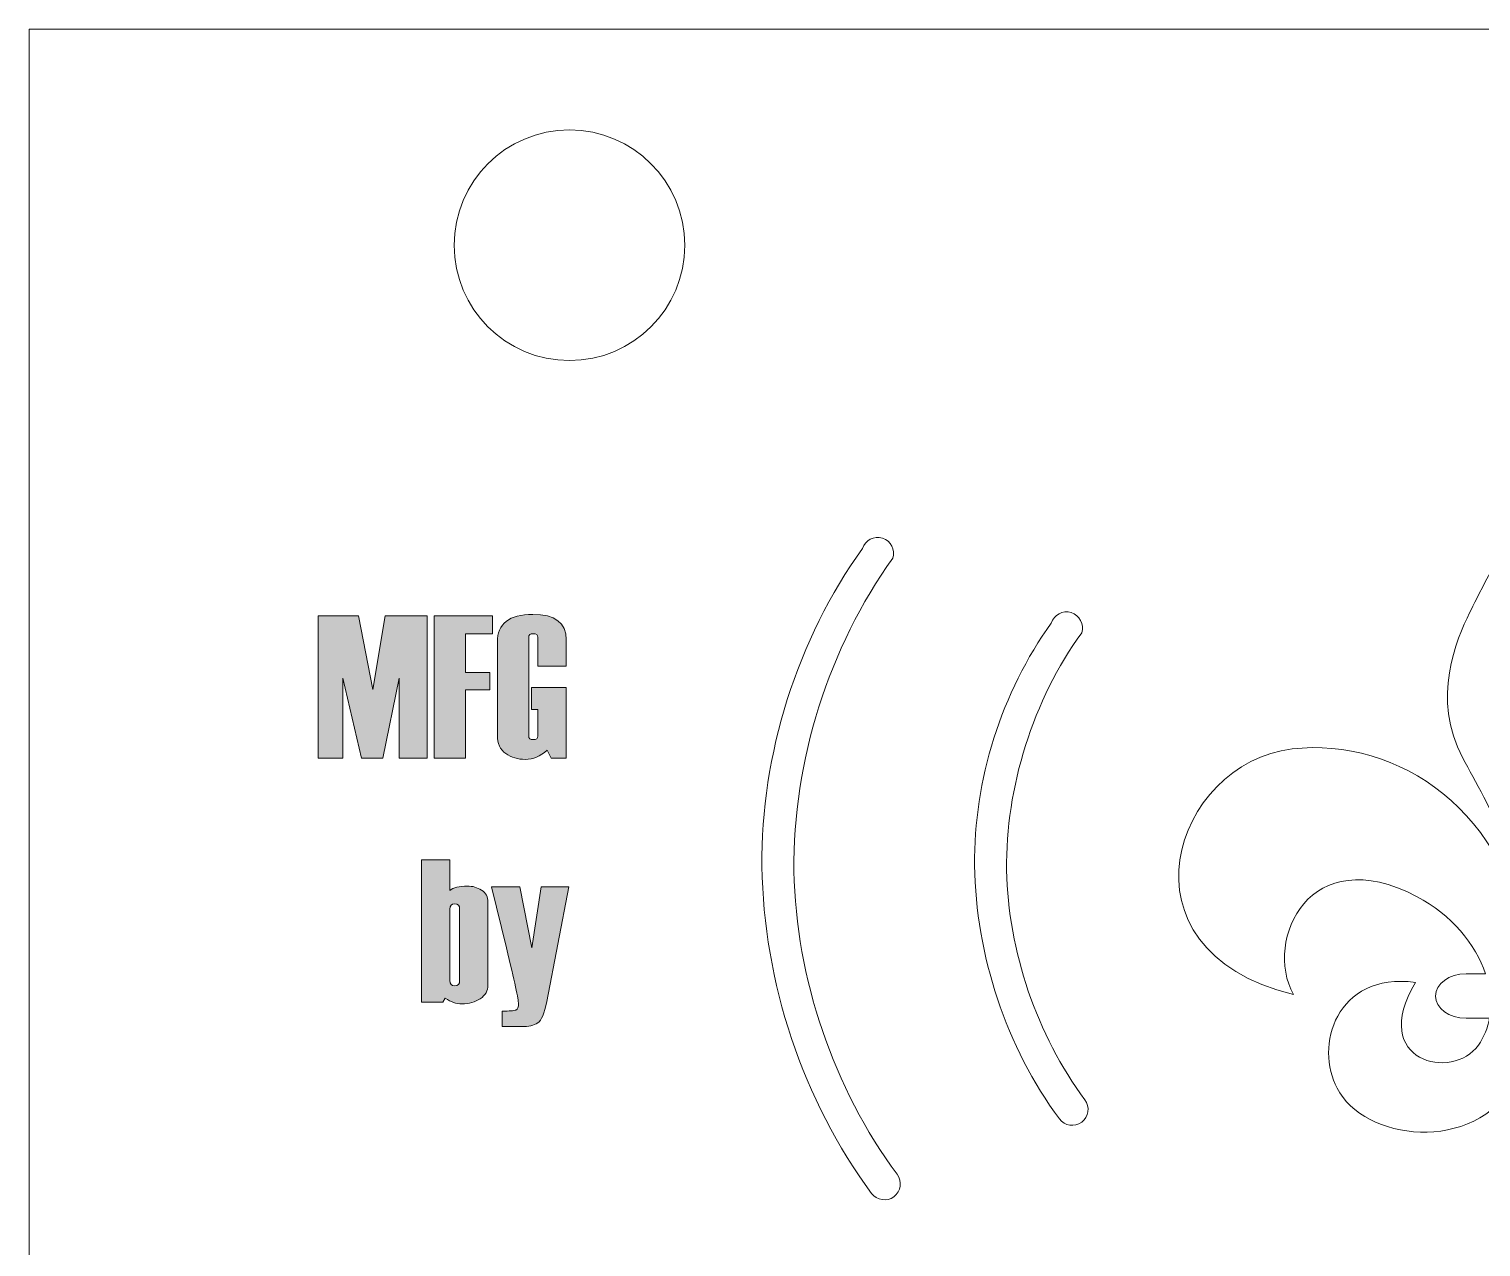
# Model space of a CAD drawing. Header units: inches. Extents: x 85 to 125, y -208 to -80.
# Drawn here: x 84.81 to 104.96, y -96.73 to -79.83 of the extents above; entities that cross this region are included whole.
import ezdxf

# ---------------------------------------------------------------- set-up
doc = ezdxf.new("R2010")
doc.units = ezdxf.units.IN
doc.header["$MEASUREMENT"] = 0
doc.layers.add('cut rectangle', color=7, linetype='Continuous')
doc.layers.add('drawing', color=7, linetype='Continuous')

# ---------------------------------------------------------------- blocks, each defined once
blk = doc.blocks.new('block 12')
at = {"layer": 'drawing', "color": 7, "lineweight": 15, "true_color": 0xffffff}
blk.add_open_spline([(104.064, -91.862), (102.582, -91.083), (101.94, -92.458), (102.353, -93.223)], degree=3, dxfattribs=at)
blk = doc.blocks.new('block 13')
at = {"layer": 'drawing', "color": 7, "lineweight": 15, "true_color": 0xffffff}
blk.add_open_spline([(105.021, -92.936), (104.882, -92.521), (104.546, -92.116), (104.064, -91.862)], degree=3, dxfattribs=at)
blk = doc.blocks.new('block 14')
at = {"layer": 'drawing', "color": 7, "lineweight": 15, "true_color": 0xffffff}
blk.add_open_spline([(104.325, -93.244), (104.325, -93.074), (104.515, -92.936), (104.749, -92.936)], degree=3, dxfattribs=at)
blk = doc.blocks.new('block 15')
at = {"layer": 'drawing', "color": 7, "lineweight": 15, "true_color": 0xffffff}
blk.add_open_spline([(104.749, -93.551), (104.515, -93.551), (104.325, -93.413), (104.325, -93.244)], degree=3, dxfattribs=at)
blk = doc.blocks.new('block 16')
at = {"layer": 'drawing', "color": 7, "lineweight": 15, "true_color": 0xffffff}
blk.add_open_spline([(104.92, -93.925), (104.999, -93.812), (105.05, -93.685), (105.075, -93.551)], degree=3, dxfattribs=at)
blk = doc.blocks.new('block 17')
at = {"layer": 'drawing', "color": 7, "lineweight": 15, "true_color": 0xffffff}
blk.add_open_spline([(104.048, -93.054), (103.391, -94.155), (104.568, -94.43), (104.92, -93.925)], degree=3, dxfattribs=at)
blk = doc.blocks.new('block 18')
at = {"layer": 'drawing', "color": 7, "lineweight": 15, "true_color": 0xffffff}
blk.add_open_spline([(102.963, -94.521), (102.642, -93.956), (102.938, -92.908), (104.048, -93.054)], degree=3, dxfattribs=at)
blk = doc.blocks.new('block 19')
at = {"layer": 'drawing', "color": 7, "lineweight": 15, "true_color": 0xffffff}
blk.add_open_spline([(105.44, -94.43), (104.857, -95.458), (103.316, -95.242), (102.963, -94.521)], degree=3, dxfattribs=at)
blk = doc.blocks.new('block 44')
at = {"layer": 'drawing', "color": 7, "lineweight": 15, "true_color": 0xffffff}
blk.add_open_spline([(104.798, -87.927), (104.998, -87.511), (105.904, -85.832), (106.135, -85.263)], degree=3, dxfattribs=at)
blk = doc.blocks.new('block 45')
at = {"layer": 'drawing', "color": 7, "lineweight": 15, "true_color": 0xffffff}
blk.add_open_spline([(104.706, -89.942), (104.26, -89.112), (104.622, -88.293), (104.798, -87.927)], degree=3, dxfattribs=at)
blk = doc.blocks.new('block 46')
at = {"layer": 'drawing', "color": 7, "lineweight": 15, "true_color": 0xffffff}
blk.add_open_spline([(105.75, -92.936), (105.625, -91.547), (105.05, -90.583), (104.706, -89.942)], degree=3, dxfattribs=at)
blk = doc.blocks.new('block 48')
at = {"layer": 'drawing', "color": 7, "lineweight": 15, "true_color": 0xffffff}
blk.add_open_spline([(102.337, -89.815), (103.804, -89.647), (105.348, -90.67), (105.638, -92.718)], degree=3, dxfattribs=at)
blk = doc.blocks.new('block 49')
at = {"layer": 'drawing', "color": 7, "lineweight": 15, "true_color": 0xffffff}
blk.add_open_spline([(102.353, -93.223), (99.816, -92.596), (100.696, -90.003), (102.337, -89.815)], degree=3, dxfattribs=at)
blk = doc.blocks.new('block 58')
at = {"layer": 'drawing', "color": 7, "lineweight": 15, "true_color": 0xffffff}
blk.add_open_spline([(98.373, -91.498), (98.394, -92.62), (98.791, -93.784), (99.46, -94.684)], degree=3, dxfattribs=at)
blk = doc.blocks.new('block 59')
at = {"layer": 'drawing', "color": 7, "lineweight": 15, "true_color": 0xffffff}
blk.add_open_spline([(99.415, -88.202), (98.741, -89.136), (98.358, -90.346), (98.373, -91.498)], degree=3, dxfattribs=at)
blk = doc.blocks.new('block 60')
at = {"layer": 'drawing', "color": 7, "lineweight": 15, "true_color": 0xffffff}
blk.add_open_spline([(97.929, -91.433), (97.914, -90.257), (98.304, -89.022), (98.993, -88.068)], degree=3, dxfattribs=at)
blk = doc.blocks.new('block 61')
at = {"layer": 'drawing', "color": 7, "lineweight": 15, "true_color": 0xffffff}
blk.add_open_spline([(99.105, -94.949), (98.368, -93.957), (97.944, -92.669), (97.929, -91.433)], degree=3, dxfattribs=at)
blk = doc.blocks.new('block 62')
at = {"layer": 'drawing', "color": 7, "lineweight": 15, "true_color": 0xffffff}
blk.add_open_spline([(95.422, -91.511), (95.448, -92.992), (95.971, -94.528), (96.854, -95.717)], degree=3, dxfattribs=at)
blk = doc.blocks.new('block 63')
at = {"layer": 'drawing', "color": 7, "lineweight": 15, "true_color": 0xffffff}
blk.add_open_spline([(96.795, -87.169), (95.907, -88.4), (95.403, -89.993), (95.422, -91.511)], degree=3, dxfattribs=at)
blk = doc.blocks.new('block 64')
at = {"layer": 'drawing', "color": 7, "lineweight": 15, "true_color": 0xffffff}
blk.add_open_spline([(94.978, -91.445), (94.958, -89.903), (95.47, -88.285), (96.372, -87.035)], degree=3, dxfattribs=at)
blk = doc.blocks.new('block 65')
at = {"layer": 'drawing', "color": 7, "lineweight": 15, "true_color": 0xffffff}
blk.add_open_spline([(96.499, -95.982), (95.547, -94.702), (94.997, -93.04), (94.978, -91.445)], degree=3, dxfattribs=at)
blk = doc.blocks.new('block 66')
at = {"layer": 'drawing', "color": 7, "lineweight": 15, "true_color": 0xffffff}
blk.add_lwpolyline([(104.749, -92.936), (105.021, -92.936)], dxfattribs=at)
blk = doc.blocks.new('block 67')
at = {"layer": 'drawing', "color": 7, "lineweight": 15, "true_color": 0xffffff}
blk.add_lwpolyline([(105.075, -93.551), (104.749, -93.551)], dxfattribs=at)
blk = doc.blocks.new('block 78')
at = {"layer": 'drawing', "color": 7, "lineweight": 15, "true_color": 0xffffff}
blk.add_open_spline([(99.105, -94.949), (99.178, -95.047), (99.316, -95.067), (99.415, -94.994), (99.513, -94.921), (99.533, -94.782), (99.46, -94.684)], degree=3, knots=[0, 0, 0, 0, 1, 1, 1, 2, 2, 2, 2], dxfattribs=at)
blk = doc.blocks.new('block 79')
at = {"layer": 'drawing', "color": 7, "lineweight": 15, "true_color": 0xffffff}
blk.add_open_spline([(99.415, -88.202), (99.452, -88.085), (99.388, -87.961), (99.271, -87.924), (99.154, -87.887), (99.03, -87.952), (98.993, -88.068)], degree=3, knots=[0, 0, 0, 0, 1, 1, 1, 2, 2, 2, 2], dxfattribs=at)
blk = doc.blocks.new('block 80')
at = {"layer": 'drawing', "color": 7, "lineweight": 15, "true_color": 0xffffff}
blk.add_open_spline([(96.499, -95.982), (96.572, -96.08), (96.71, -96.101), (96.809, -96.028), (96.907, -95.955), (96.927, -95.816), (96.854, -95.717)], degree=3, knots=[0, 0, 0, 0, 1, 1, 1, 2, 2, 2, 2], dxfattribs=at)
blk = doc.blocks.new('block 81')
at = {"layer": 'drawing', "color": 7, "lineweight": 15, "true_color": 0xffffff}
blk.add_open_spline([(96.795, -87.169), (96.832, -87.052), (96.767, -86.928), (96.65, -86.891), (96.534, -86.854), (96.409, -86.918), (96.372, -87.035)], degree=3, knots=[0, 0, 0, 0, 1, 1, 1, 2, 2, 2, 2], dxfattribs=at)
blk = doc.blocks.new('block 11')
at = {"layer": 'drawing'}
for name in ['block 44', 'block 64', 'block 81', 'block 63', 'block 79', 'block 45', 'block 60', 'block 59', 'block 48', 'block 49', 'block 46', 'block 12', 'block 65', 'block 61', 'block 62', 'block 58', 'block 13', 'block 18', 'block 17', 'block 14', 'block 66', 'block 15', 'block 67', 'block 16', 'block 19', 'block 78', 'block 80']:
    blk.add_blockref(name, (0, 0), dxfattribs=at)
blk = doc.blocks.new('block 82')
at = {"layer": 'drawing', "true_color": 0xffffff}
h = blk.add_hatch(color=7, dxfattribs=at)
h.dxf.hatch_style = 2
h.paths.add_polyline_path([(90.33, -89.942), (89.943, -89.942), (89.943, -88.833), (89.717, -89.942), (89.418, -89.942), (89.159, -88.833), (89.159, -89.942), (88.82, -89.942), (88.82, -87.966), (89.378, -87.966), (89.576, -88.992), (89.749, -87.966), (90.33, -87.966)])
h = blk.add_hatch(color=7, dxfattribs=at)
h.dxf.hatch_style = 2
h.paths.add_polyline_path([(91.24, -88.22), (90.861, -88.22), (90.861, -88.755), (91.2, -88.755), (91.2, -88.994), (90.861, -88.994), (90.861, -89.942), (90.427, -89.942), (90.427, -87.966), (91.24, -87.966)])
h = blk.add_hatch(color=7, dxfattribs=at)
h.dxf.hatch_style = 2
edge = h.paths.add_edge_path()
edge.add_spline(control_points=[(92.262, -89.942), (92.262, -89.942), (92.054, -89.942), (92.054, -89.942), (92.054, -89.942), (91.997, -89.834), (91.997, -89.834), (91.902, -89.918), (91.801, -89.96), (91.694, -89.96), (91.59, -89.96), (91.5, -89.934), (91.422, -89.88), (91.344, -89.826), (91.306, -89.74), (91.306, -89.623), (91.306, -89.623), (91.306, -88.333), (91.306, -88.333), (91.306, -88.077), (91.469, -87.948), (91.796, -87.948), (92.107, -87.948), (92.262, -88.065), (92.262, -88.298), (92.262, -88.298), (92.262, -88.665), (92.262, -88.665), (92.262, -88.665), (91.868, -88.665), (91.868, -88.665), (91.868, -88.665), (91.868, -88.265), (91.868, -88.265), (91.868, -88.233), (91.847, -88.217), (91.804, -88.217), (91.761, -88.217), (91.74, -88.233), (91.74, -88.265), (91.74, -88.265), (91.74, -89.637), (91.74, -89.637), (91.74, -89.669), (91.761, -89.685), (91.804, -89.685), (91.847, -89.685), (91.868, -89.669), (91.868, -89.637), (91.868, -89.637), (91.868, -89.267), (91.868, -89.267), (91.868, -89.267), (91.78, -89.267), (91.78, -89.267), (91.78, -89.267), (91.78, -88.964), (91.78, -88.964), (91.78, -88.964), (92.262, -88.964), (92.262, -88.964), (92.262, -88.964), (92.262, -89.942), (92.262, -89.942)], knot_values=[0, 0, 0, 0, 1, 1, 1, 2, 2, 2, 3, 3, 3, 4, 4, 4, 5, 5, 5, 6, 6, 6, 7, 7, 7, 8, 8, 8, 9, 9, 9, 10, 10, 10, 11, 11, 11, 12, 12, 12, 13, 13, 13, 14, 14, 14, 15, 15, 15, 16, 16, 16, 17, 17, 17, 18, 18, 18, 19, 19, 19, 20, 20, 20, 21, 21, 21, 21], degree=3, periodic=1)
h = blk.add_hatch(color=7, dxfattribs=at)
h.dxf.hatch_style = 2
edge = h.paths.add_edge_path()
edge.add_spline(control_points=[(90.583, -93.275), (90.583, -93.275), (90.55, -93.329), (90.55, -93.329), (90.55, -93.329), (90.253, -93.329), (90.253, -93.329), (90.253, -93.329), (90.253, -91.353), (90.253, -91.353), (90.253, -91.353), (90.646, -91.353), (90.646, -91.353), (90.646, -91.353), (90.646, -91.778), (90.646, -91.778), (90.693, -91.738), (90.774, -91.718), (90.89, -91.718), (90.961, -91.718), (91.026, -91.737), (91.086, -91.775), (91.145, -91.814), (91.175, -91.868), (91.175, -91.94), (91.175, -91.94), (91.175, -93.089), (91.175, -93.089), (91.175, -93.17), (91.139, -93.234), (91.068, -93.281), (90.997, -93.328), (90.912, -93.351), (90.813, -93.351), (90.735, -93.351), (90.659, -93.326), (90.583, -93.275)], knot_values=[0, 0, 0, 0, 1, 1, 1, 2, 2, 2, 3, 3, 3, 4, 4, 4, 5, 5, 5, 6, 6, 6, 7, 7, 7, 8, 8, 8, 9, 9, 9, 10, 10, 10, 11, 11, 11, 12, 12, 12, 12], degree=3, periodic=1)
edge = h.paths.add_edge_path()
edge.add_spline(control_points=[(90.782, -93.03), (90.782, -93.03), (90.782, -92.039), (90.782, -92.039), (90.782, -91.991), (90.759, -91.966), (90.715, -91.966), (90.669, -91.966), (90.646, -91.99), (90.646, -92.037), (90.646, -92.037), (90.646, -93.03), (90.646, -93.03), (90.646, -93.079), (90.669, -93.103), (90.715, -93.103), (90.759, -93.103), (90.782, -93.079), (90.782, -93.03)], knot_values=[0, 0, 0, 0, 1, 1, 1, 2, 2, 2, 3, 3, 3, 4, 4, 4, 5, 5, 5, 6, 6, 6, 6], degree=3, periodic=1)
h = blk.add_hatch(color=7, dxfattribs=at)
h.dxf.hatch_style = 2
edge = h.paths.add_edge_path()
edge.add_spline(control_points=[(92.295, -91.729), (92.295, -91.729), (91.991, -93.321), (91.991, -93.321), (91.959, -93.484), (91.917, -93.582), (91.865, -93.617), (91.812, -93.651), (91.738, -93.668), (91.645, -93.668), (91.645, -93.668), (91.37, -93.668), (91.37, -93.668), (91.37, -93.668), (91.37, -93.453), (91.37, -93.453), (91.473, -93.453), (91.537, -93.448), (91.562, -93.438), (91.587, -93.428), (91.599, -93.398), (91.599, -93.348), (91.599, -93.299), (91.543, -93.04), (91.43, -92.573), (91.43, -92.573), (91.226, -91.729), (91.226, -91.729), (91.226, -91.729), (91.619, -91.729), (91.619, -91.729), (91.619, -91.729), (91.783, -92.574), (91.783, -92.574), (91.783, -92.574), (91.912, -91.729), (91.912, -91.729), (91.912, -91.729), (92.295, -91.729), (92.295, -91.729)], knot_values=[0, 0, 0, 0, 1, 1, 1, 2, 2, 2, 3, 3, 3, 4, 4, 4, 5, 5, 5, 6, 6, 6, 7, 7, 7, 8, 8, 8, 9, 9, 9, 10, 10, 10, 11, 11, 11, 12, 12, 12, 13, 13, 13, 13], degree=3, periodic=1)
at = {"layer": 'drawing', "lineweight": 0}
for points in [[(90.33, -89.942), (89.943, -89.942), (89.943, -88.833), (89.717, -89.942), (89.418, -89.942), (89.159, -88.833), (89.159, -89.942), (88.82, -89.942), (88.82, -87.966), (89.378, -87.966), (89.576, -88.992), (89.749, -87.966), (90.33, -87.966), (90.33, -89.942)], [(91.24, -88.22), (90.861, -88.22), (90.861, -88.755), (91.2, -88.755), (91.2, -88.994), (90.861, -88.994), (90.861, -89.942), (90.427, -89.942), (90.427, -87.966), (91.24, -87.966), (91.24, -88.22)]]:
    blk.add_lwpolyline(points, dxfattribs=at)
for points, knots in [([(92.262, -89.942), (92.262, -89.942), (92.054, -89.942), (92.054, -89.942), (92.054, -89.942), (91.997, -89.834), (91.997, -89.834), (91.902, -89.918), (91.801, -89.96), (91.694, -89.96), (91.59, -89.96), (91.5, -89.934), (91.422, -89.88), (91.344, -89.826), (91.306, -89.74), (91.306, -89.623), (91.306, -89.623), (91.306, -88.333), (91.306, -88.333), (91.306, -88.077), (91.469, -87.948), (91.796, -87.948), (92.107, -87.948), (92.262, -88.065), (92.262, -88.298), (92.262, -88.298), (92.262, -88.665), (92.262, -88.665), (92.262, -88.665), (91.868, -88.665), (91.868, -88.665), (91.868, -88.665), (91.868, -88.265), (91.868, -88.265), (91.868, -88.233), (91.847, -88.217), (91.804, -88.217), (91.761, -88.217), (91.74, -88.233), (91.74, -88.265), (91.74, -88.265), (91.74, -89.637), (91.74, -89.637), (91.74, -89.669), (91.761, -89.685), (91.804, -89.685), (91.847, -89.685), (91.868, -89.669), (91.868, -89.637), (91.868, -89.637), (91.868, -89.267), (91.868, -89.267), (91.868, -89.267), (91.78, -89.267), (91.78, -89.267), (91.78, -89.267), (91.78, -88.964), (91.78, -88.964), (91.78, -88.964), (92.262, -88.964), (92.262, -88.964), (92.262, -88.964), (92.262, -89.942), (92.262, -89.942)], [0, 0, 0, 0, 1, 1, 1, 2, 2, 2, 3, 3, 3, 4, 4, 4, 5, 5, 5, 6, 6, 6, 7, 7, 7, 8, 8, 8, 9, 9, 9, 10, 10, 10, 11, 11, 11, 12, 12, 12, 13, 13, 13, 14, 14, 14, 15, 15, 15, 16, 16, 16, 17, 17, 17, 18, 18, 18, 19, 19, 19, 20, 20, 20, 21, 21, 21, 21]), ([(90.583, -93.275), (90.583, -93.275), (90.55, -93.329), (90.55, -93.329), (90.55, -93.329), (90.253, -93.329), (90.253, -93.329), (90.253, -93.329), (90.253, -91.353), (90.253, -91.353), (90.253, -91.353), (90.646, -91.353), (90.646, -91.353), (90.646, -91.353), (90.646, -91.778), (90.646, -91.778), (90.693, -91.738), (90.774, -91.718), (90.89, -91.718), (90.961, -91.718), (91.026, -91.737), (91.086, -91.775), (91.145, -91.814), (91.175, -91.868), (91.175, -91.94), (91.175, -91.94), (91.175, -93.089), (91.175, -93.089), (91.175, -93.17), (91.139, -93.234), (91.068, -93.281), (90.997, -93.328), (90.912, -93.351), (90.813, -93.351), (90.735, -93.351), (90.659, -93.326), (90.583, -93.275)], [0, 0, 0, 0, 1, 1, 1, 2, 2, 2, 3, 3, 3, 4, 4, 4, 5, 5, 5, 6, 6, 6, 7, 7, 7, 8, 8, 8, 9, 9, 9, 10, 10, 10, 11, 11, 11, 12, 12, 12, 12]), ([(92.295, -91.729), (92.295, -91.729), (91.991, -93.321), (91.991, -93.321), (91.959, -93.484), (91.917, -93.582), (91.865, -93.617), (91.812, -93.651), (91.738, -93.668), (91.645, -93.668), (91.645, -93.668), (91.37, -93.668), (91.37, -93.668), (91.37, -93.668), (91.37, -93.453), (91.37, -93.453), (91.473, -93.453), (91.537, -93.448), (91.562, -93.438), (91.587, -93.428), (91.599, -93.398), (91.599, -93.348), (91.599, -93.299), (91.543, -93.04), (91.43, -92.573), (91.43, -92.573), (91.226, -91.729), (91.226, -91.729), (91.226, -91.729), (91.619, -91.729), (91.619, -91.729), (91.619, -91.729), (91.783, -92.574), (91.783, -92.574), (91.783, -92.574), (91.912, -91.729), (91.912, -91.729), (91.912, -91.729), (92.295, -91.729), (92.295, -91.729)], [0, 0, 0, 0, 1, 1, 1, 2, 2, 2, 3, 3, 3, 4, 4, 4, 5, 5, 5, 6, 6, 6, 7, 7, 7, 8, 8, 8, 9, 9, 9, 10, 10, 10, 11, 11, 11, 12, 12, 12, 13, 13, 13, 13]), ([(90.782, -93.03), (90.782, -93.03), (90.782, -92.039), (90.782, -92.039), (90.782, -91.991), (90.759, -91.966), (90.715, -91.966), (90.669, -91.966), (90.646, -91.99), (90.646, -92.037), (90.646, -92.037), (90.646, -93.03), (90.646, -93.03), (90.646, -93.079), (90.669, -93.103), (90.715, -93.103), (90.759, -93.103), (90.782, -93.079), (90.782, -93.03)], [0, 0, 0, 0, 1, 1, 1, 2, 2, 2, 3, 3, 3, 4, 4, 4, 5, 5, 5, 6, 6, 6, 6])]:
    blk.add_open_spline(points, degree=3, knots=knots, dxfattribs=at)

msp = doc.modelspace()

# ---------------------------------------------------------------- linework, layer by layer
at = {"layer": 'cut rectangle', "color": 12, "lineweight": 9, "true_color": 0xe20613}
msp.add_lwpolyline([(125.107, -208.329), (84.806, -208.329), (84.806, -79.826), (125.107, -79.826), (125.107, -208.329)], dxfattribs=at)
msp.add_open_spline([(90.706, -82.826), (90.706, -83.71), (91.422, -84.426), (92.306, -84.426), (93.19, -84.426), (93.906, -83.71), (93.906, -82.826), (93.906, -81.942), (93.19, -81.226), (92.306, -81.226), (91.422, -81.226), (90.706, -81.942), (90.706, -82.826)], degree=3, knots=[0, 0, 0, 0, 1, 1, 1, 2, 2, 2, 3, 3, 3, 4, 4, 4, 4], dxfattribs=at)

# ---------------------------------------------------------------- block references
at = {"layer": 'drawing'}
for name in ['block 11', 'block 82']:
    msp.add_blockref(name, (0, 0), dxfattribs=at)

doc.saveas('drawing.dxf')
